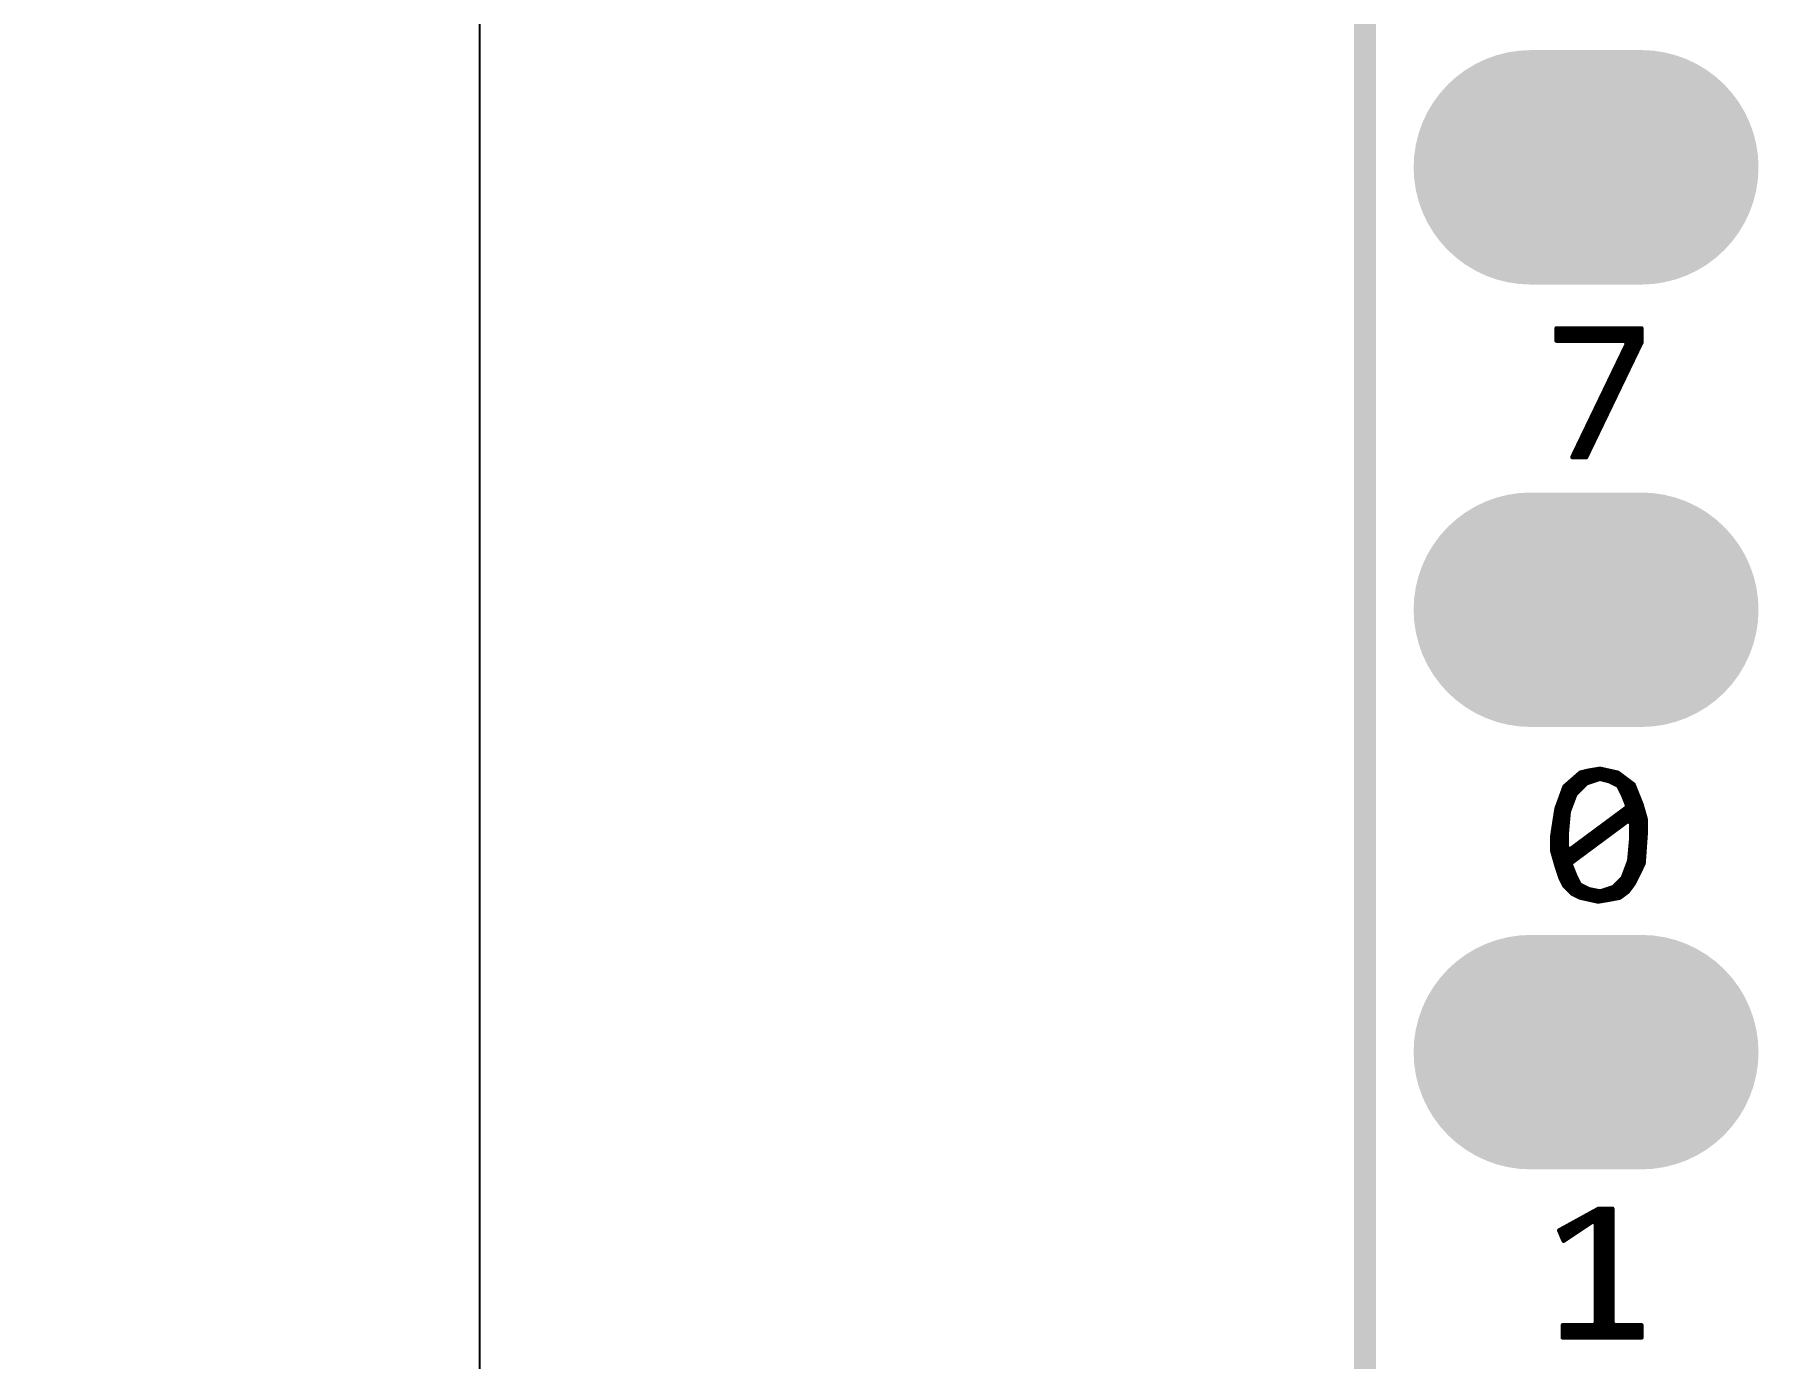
# Model space of a CAD drawing. Extents: x 17.8 to 58.4, y 21 to 93.6.
# Drawn here: x 17.76 to 27.66, y 56.09 to 63.69 of the extents above; entities that cross this region are included whole.
import ezdxf

# ---------------------------------------------------------------- set-up
doc = ezdxf.new("R2010")
doc.units = 0
doc.header["$MEASUREMENT"] = 0
doc.layers.get('0').update_dxf_attribs({"linetype": 'CONTINUOUS'})
doc.layers.get('Defpoints').update_dxf_attribs({"linetype": 'CONTINUOUS'})
doc.layers.add('SILKTOP_PHO', color=251, linetype='CONTINUOUS')
doc.styles.get("Standard").update_dxf_attribs({"font": 'arial.ttf'})
doc.dimstyles.get("Standard").update_dxf_attribs({"dimtxt": 1.5, "dimasz": 1.5, "dimexe": 0.18, "dimexo": 0, "dimgap": 0.5, "dimtad": 0, "dimtih": 1, "dimtoh": 1, "dimzin": 0, "dimdsep": 46, "dimtxsty": 'Standard', "dimcen": 0.09, "dimadec": 0, "dimazin": 0, "dimtfac": 1, "dimtofl": 0, "dimtmove": 2, "dimatfit": 3, "dimfxl": 1, "dimtolj": 1, "dimtzin": 0, "dimarcsym": 0})

# ---------------------------------------------------------------- blocks, each defined once
blk = doc.blocks.new('ROUND_1')
at = {"const_width": 0.0127}
blk.add_lwpolyline([(-0.00635, 0, 1), (0.00635, 0, 1)], format="xyb", close=True, dxfattribs=at)
blk = doc.blocks.new('OBLONG_245')
at = {"const_width": 1.3462}
blk.add_lwpolyline([(0.3175, 0), (-0.3175, 0)], dxfattribs=at)
at = {"const_width": 0.6731}
for points in [[(-0.65405, 0, 1), (0.01905, 0, 1)], [(-0.01905, 0, 1), (0.65405, 0, 1)]]:
    blk.add_lwpolyline(points, format="xyb", close=True, dxfattribs=at)
blk = doc.blocks.new('*D62')
at = {"color": 0, "linetype": 'Continuous', "lineweight": -2}
for p, q in [((25.9319, 77.2), (20.1334, 77.2)), ((20.3134, 75.7), (20.3134, 52.5659)), ((20.3134, 26.9), (20.3134, 50.0341)), ((25.9319, 25.4), (20.1334, 25.4))]:
    blk.add_line(p, q, dxfattribs=at)
at = {"color": 0, "linetype": 'Continuous'}
for points in [[(20.0634, 75.7), (20.5634, 75.7), (20.3134, 77.2)], [(20.0634, 26.9), (20.5634, 26.9), (20.3134, 25.4)]]:
    blk.add_solid(points, dxfattribs=at)
at = {"layer": 'Defpoints', "color": 0, "linetype": 'Continuous'}
for p in [(25.9319, 77.2), (20.3134, 25.4), (25.9319, 25.4)]:
    blk.add_point(p, dxfattribs=at)
at = {"color": 0, "linetype": 'Continuous', "insert": (20.3134, 51.3), "char_height": 1.5, "attachment_point": 5}
blk.add_mtext('\\A1;51.80', dxfattribs=at)

msp = doc.modelspace()

# ---------------------------------------------------------------- linework, layer by layer
at = {"const_width": 0.127}
msp.add_lwpolyline([(25.4, 76.700126), (25.4, 25.900126)], dxfattribs=at)
at = {"layer": 'SILKTOP_PHO'}
for points, const_width in [([(25.4, 76.700126), (25.4, 25.900126)], 0.127), ([(26.988262, 62.00013), (26.500328, 62.00013)], 0.0254), ([(26.500328, 62.00013), (26.500328, 61.930026)], 0.0254), ([(26.5176, 61.930026), (26.5176, 62.00013)], 0.0254), ([(26.543, 61.930026), (26.543, 62.00013)], 0.0254), ([(26.5684, 61.930026), (26.5684, 62.00013)], 0.0254), ([(26.5938, 61.930026), (26.5938, 62.00013)], 0.0254), ([(26.6192, 61.930026), (26.6192, 62.00013)], 0.0254), ([(26.6446, 61.930026), (26.6446, 62.00013)], 0.0254), ([(26.67, 61.930026), (26.67, 62.00013)], 0.0254), ([(26.6954, 61.930026), (26.6954, 62.00013)], 0.0254), ([(26.7208, 61.930026), (26.7208, 62.00013)], 0.0254), ([(26.7462, 61.930026), (26.7462, 62.00013)], 0.0254), ([(26.7716, 61.930026), (26.7716, 62.00013)], 0.0254), ([(26.797, 61.930026), (26.797, 62.00013)], 0.0254), ([(26.8224, 61.930026), (26.8224, 62.00013)], 0.0254), ([(26.8478, 61.930026), (26.8478, 62.00013)], 0.0254), ([(26.8732, 61.930026), (26.8732, 62.00013)], 0.0254), ([(26.8986, 61.92901), (26.8986, 62.00013)], 0.0254), ([(26.924, 61.78677), (26.924, 62.00013)], 0.0254), ([(26.9494, 61.839348), (26.9494, 62.00013)], 0.0254), ([(26.9748, 61.89218), (26.9748, 62.00013)], 0.0254), ([(26.988262, 61.920374), (26.988262, 62.00013)], 0.0254), ([(26.500328, 61.930026), (26.89352, 61.930026)], 0.0254), ([(26.90495, 61.911738), (26.591514, 61.261498)], 0.0254), ([(26.670762, 61.261498), (26.988262, 61.920374)], 0.0254), ([(26.89352, 61.930026), (26.90495, 61.911738)], 0.0254), ([(26.8986, 61.734192), (26.8986, 61.89853)], 0.0254), ([(26.8478, 61.628782), (26.8478, 61.79312)], 0.0254), ([(26.8732, 61.68136), (26.8732, 61.845698)], 0.0254), ([(26.797, 61.523372), (26.797, 61.68771)], 0.0254), ([(26.8224, 61.57595), (26.8224, 61.740542)], 0.0254), ([(26.7716, 61.470794), (26.7716, 61.635132)], 0.0254), ([(26.7208, 61.365384), (26.7208, 61.529722)], 0.0254), ([(26.7462, 61.417962), (26.7462, 61.5823)], 0.0254), ([(26.67, 61.261498), (26.67, 61.424312)], 0.0254), ([(26.6954, 61.312552), (26.6954, 61.477144)], 0.0254), ([(26.6192, 61.261498), (26.6192, 61.318902)], 0.0254), ([(26.6446, 61.261498), (26.6446, 61.371734)], 0.0254), ([(26.591514, 61.261498), (26.670762, 61.261498)], 0.0254), ([(26.5938, 61.261498), (26.5938, 61.266324)], 0.0254), ([(26.63698, 59.449462), (26.546302, 59.36996)], 0.0254), ([(26.5938, 59.286648), (26.5938, 59.411616)], 0.0254), ([(26.6192, 59.335924), (26.6192, 59.433714)], 0.0254), ([(26.681176, 59.460384), (26.63698, 59.449462)], 0.0254), ([(26.6446, 59.361324), (26.6446, 59.45124)], 0.0254), ([(26.67, 59.386724), (26.67, 59.45759)], 0.0254), ([(26.674572, 59.389518), (26.7462, 59.413394)], 0.0254), ([(26.75001, 59.471814), (26.681176, 59.460384)], 0.0254), ([(26.6954, 59.396376), (26.6954, 59.46267)], 0.0254), ([(26.7208, 59.404758), (26.7208, 59.466988)], 0.0254), ([(26.7462, 59.41314), (26.7462, 59.471306)], 0.0254), ([(26.7462, 59.413394), (26.753312, 59.413648)], 0.0254), ([(26.852372, 59.449208), (26.75001, 59.471814)], 0.0254), ([(26.753312, 59.413648), (26.801064, 59.40171)], 0.0254), ([(26.7716, 59.409076), (26.7716, 59.466988)], 0.0254), ([(26.797, 59.402726), (26.797, 59.4614)], 0.0254), ([(26.8224, 59.391296), (26.8224, 59.455812)], 0.0254), ([(26.8478, 59.378596), (26.8478, 59.450224)], 0.0254), ([(26.942796, 59.38139), (26.852372, 59.449208)], 0.0254), ([(26.8732, 59.338972), (26.8732, 59.43346)], 0.0254), ([(26.8986, 59.279536), (26.8986, 59.41441)], 0.0254), ([(26.546302, 59.36996), (26.500074, 59.24296)], 0.0254), ([(26.543, 58.805572), (26.543, 59.36107)], 0.0254), ([(26.5684, 59.200034), (26.5684, 59.389264)], 0.0254), ([(26.571194, 59.226704), (26.607008, 59.322208)], 0.0254), ([(26.607008, 59.322208), (26.610056, 59.326526)], 0.0254), ([(26.610056, 59.326526), (26.669746, 59.386216)], 0.0254), ([(26.669746, 59.386216), (26.674572, 59.389518)], 0.0254), ([(26.801064, 59.40171), (26.803858, 59.400694)], 0.0254), ([(26.803858, 59.400694), (26.85161, 59.376818)], 0.0254), ([(26.85161, 59.376818), (26.857198, 59.370976)], 0.0254), ([(26.857198, 59.370976), (26.881074, 59.323224)], 0.0254), ([(26.881074, 59.323224), (26.881582, 59.322462)], 0.0254), ([(26.881582, 59.322462), (26.905458, 59.262772)], 0.0254), ([(26.924, 59.173364), (26.924, 59.39536)], 0.0254), ([(26.989024, 59.26582), (26.942796, 59.38139)], 0.0254), ([(26.9494, 58.824876), (26.9494, 59.36488)], 0.0254), ([(26.500074, 59.24296), (26.476452, 59.089798)], 0.0254), ([(26.5176, 58.86196), (26.5176, 59.29122)], 0.0254), ([(26.558494, 59.09183), (26.570432, 59.223402)], 0.0254), ([(26.570432, 59.223402), (26.571194, 59.226704)], 0.0254), ([(26.90114, 59.247786), (26.578814, 59.009026)], 0.0254), ([(26.8732, 59.145424), (26.8732, 59.226958)], 0.0254), ([(26.8986, 59.16422), (26.8986, 59.245754)], 0.0254), ([(26.90622, 59.257946), (26.90114, 59.247786)], 0.0254), ([(26.905458, 59.262772), (26.90622, 59.257946)], 0.0254), ([(26.9748, 58.875676), (26.9748, 59.30138)], 0.0254), ([(27.012138, 59.18454), (26.989024, 59.26582)], 0.0254), ([(27.0002, 58.926476), (27.0002, 59.226704)], 0.0254), ([(26.4922, 58.94197), (26.4922, 59.19216)], 0.0254), ([(26.58745, 58.933842), (26.91003, 59.172602)], 0.0254), ([(26.7208, 59.032648), (26.7208, 59.114182)], 0.0254), ([(26.7462, 59.051444), (26.7462, 59.132978)], 0.0254), ([(26.7716, 59.07024), (26.7716, 59.151774)], 0.0254), ([(26.797, 59.089036), (26.797, 59.17057)], 0.0254), ([(26.8224, 59.107832), (26.8224, 59.189366)], 0.0254), ([(26.8478, 59.126628), (26.8478, 59.208162)], 0.0254), ([(26.91003, 59.172602), (26.930096, 59.162442)], 0.0254), ([(26.930096, 59.162442), (26.930096, 59.078876)], 0.0254), ([(27.012138, 59.091322), (27.012138, 59.18454)], 0.0254), ([(26.476452, 59.089798), (26.476452, 58.997088)], 0.0254), ([(26.558494, 59.090814), (26.558494, 59.09183)], 0.0254), ([(26.558494, 59.019186), (26.558494, 59.090814)], 0.0254), ([(26.578814, 59.009026), (26.558494, 59.019186)], 0.0254), ([(26.5938, 58.938414), (26.5938, 59.019948)], 0.0254), ([(26.6192, 58.95721), (26.6192, 59.038998)], 0.0254), ([(26.6446, 58.976006), (26.6446, 59.057794)], 0.0254), ([(26.67, 58.994802), (26.67, 59.07659)], 0.0254), ([(26.6954, 59.013852), (26.6954, 59.095386)], 0.0254), ([(26.930096, 59.077606), (26.918158, 58.946288)], 0.0254), ([(26.924, 58.786268), (26.924, 59.010296)], 0.0254), ([(26.930096, 59.078876), (26.930096, 59.077606)], 0.0254), ([(27.000454, 58.926984), (27.012138, 59.091322)], 0.0254), ([(26.476452, 58.997088), (26.49982, 58.915554)], 0.0254), ([(26.49982, 58.915554), (26.523188, 58.844942)], 0.0254), ([(26.5684, 58.777124), (26.5684, 59.00674)], 0.0254), ([(26.58237, 58.923682), (26.58745, 58.933842)], 0.0254), ([(26.583386, 58.918856), (26.58237, 58.923682)], 0.0254), ([(26.607262, 58.859166), (26.583386, 58.918856)], 0.0254), ([(26.917396, 58.942986), (26.881582, 58.847482)], 0.0254), ([(26.918158, 58.946288), (26.917396, 58.942986)], 0.0254), ([(26.942542, 58.810906), (27.000454, 58.926984)], 0.0254), ([(26.523188, 58.844942), (26.545794, 58.79973)], 0.0254), ([(26.5938, 58.753502), (26.5938, 58.892694)], 0.0254), ([(26.607516, 58.85815), (26.607262, 58.859166)], 0.0254), ([(26.631392, 58.810398), (26.607516, 58.85815)], 0.0254), ([(26.6192, 58.740802), (26.6192, 58.835036)], 0.0254), ([(26.878788, 58.84291), (26.831036, 58.795158)], 0.0254), ([(26.8732, 58.739024), (26.8732, 58.837576)], 0.0254), ([(26.881582, 58.847482), (26.878788, 58.84291)], 0.0254), ([(26.8986, 58.758074), (26.8986, 58.892694)], 0.0254), ([(26.545794, 58.79973), (26.590752, 58.755026)], 0.0254), ([(26.590752, 58.755026), (26.635202, 58.732674)], 0.0254), ([(26.637234, 58.80481), (26.631392, 58.810398)], 0.0254), ([(26.635202, 58.732674), (26.738834, 58.709814)], 0.0254), ([(26.684986, 58.780934), (26.637234, 58.80481)], 0.0254), ([(26.6446, 58.730642), (26.6446, 58.801)], 0.0254), ([(26.67, 58.725054), (26.67, 58.7883)], 0.0254), ([(26.688034, 58.779918), (26.684986, 58.780934)], 0.0254), ([(26.747724, 58.76798), (26.688034, 58.779918)], 0.0254), ([(26.6954, 58.719212), (26.6954, 58.778394)], 0.0254), ([(26.7208, 58.713624), (26.7208, 58.773314)], 0.0254), ([(26.738834, 58.709814), (26.807668, 58.721244)], 0.0254), ([(26.7462, 58.71083), (26.7462, 58.768234)], 0.0254), ([(26.754328, 58.768234), (26.747724, 58.76798)], 0.0254), ([(26.825956, 58.79211), (26.754328, 58.768234)], 0.0254), ([(26.7716, 58.715148), (26.7716, 58.774076)], 0.0254), ([(26.797, 58.719466), (26.797, 58.782458)], 0.0254), ([(26.807668, 58.721244), (26.86431, 58.73242)], 0.0254), ([(26.8224, 58.724038), (26.8224, 58.791094)], 0.0254), ([(26.831036, 58.795158), (26.825956, 58.79211)], 0.0254), ([(26.8478, 58.729118), (26.8478, 58.812176)], 0.0254), ([(26.86431, 58.73242), (26.908506, 58.76544)], 0.0254), ([(26.908506, 58.76544), (26.942542, 58.810906)], 0.0254), ([(26.741628, 56.94553), (26.515822, 56.821324)], 0.0254), ([(26.7208, 56.873902), (26.7208, 56.9341)], 0.0254), ([(26.82113, 56.94553), (26.741628, 56.94553)], 0.0254), ([(26.7462, 56.206898), (26.7462, 56.94553)], 0.0254), ([(26.7716, 56.206898), (26.7716, 56.94553)], 0.0254), ([(26.797, 56.206898), (26.797, 56.94553)], 0.0254), ([(26.82113, 56.289702), (26.82113, 56.94553)], 0.0254), ([(26.540968, 56.762396), (26.707338, 56.873394)], 0.0254), ([(26.543, 56.763666), (26.543, 56.83631)], 0.0254), ([(26.5684, 56.780684), (26.5684, 56.85028)], 0.0254), ([(26.5938, 56.797448), (26.5938, 56.86425)], 0.0254), ([(26.6192, 56.814466), (26.6192, 56.87822)], 0.0254), ([(26.6446, 56.831484), (26.6446, 56.89219)], 0.0254), ([(26.67, 56.848248), (26.67, 56.90616)], 0.0254), ([(26.6954, 56.865266), (26.6954, 56.92013)], 0.0254), ([(26.707338, 56.873394), (26.72715, 56.862726)], 0.0254), ([(26.72715, 56.862726), (26.72715, 56.289702)], 0.0254), ([(26.515822, 56.821324), (26.540968, 56.762396)], 0.0254), ([(26.5176, 56.817006), (26.5176, 56.82234)], 0.0254), ([(26.71445, 56.277002), (26.536142, 56.277002)], 0.0254), ([(26.536142, 56.277002), (26.536142, 56.206898)], 0.0254), ([(26.543, 56.206898), (26.543, 56.277002)], 0.0254), ([(26.5684, 56.206898), (26.5684, 56.277002)], 0.0254), ([(26.5938, 56.206898), (26.5938, 56.277002)], 0.0254), ([(26.6192, 56.206898), (26.6192, 56.277002)], 0.0254), ([(26.6446, 56.206898), (26.6446, 56.277002)], 0.0254), ([(26.67, 56.206898), (26.67, 56.277002)], 0.0254), ([(26.6954, 56.206898), (26.6954, 56.277002)], 0.0254), ([(26.72715, 56.289702), (26.71445, 56.277002)], 0.0254), ([(26.7208, 56.206898), (26.7208, 56.278526)], 0.0254), ([(26.83383, 56.277002), (26.82113, 56.289702)], 0.0254), ([(26.8224, 56.206898), (26.8224, 56.284114)], 0.0254), ([(26.988262, 56.277002), (26.83383, 56.277002)], 0.0254), ([(26.8478, 56.206898), (26.8478, 56.277002)], 0.0254), ([(26.8732, 56.206898), (26.8732, 56.277002)], 0.0254), ([(26.8986, 56.206898), (26.8986, 56.277002)], 0.0254), ([(26.924, 56.206898), (26.924, 56.277002)], 0.0254), ([(26.9494, 56.206898), (26.9494, 56.277002)], 0.0254), ([(26.9748, 56.206898), (26.9748, 56.277002)], 0.0254), ([(26.988262, 56.206898), (26.988262, 56.277002)], 0.0254), ([(26.536142, 56.206898), (26.988262, 56.206898)], 0.0254)]:
    msp.add_lwpolyline(points, dxfattribs=dict(at, const_width=const_width))

# ---------------------------------------------------------------- block references
for p in [(26.67, 62.924944), (26.67, 60.384944), (26.67, 57.844944)]:
    msp.add_blockref('OBLONG_245', p)
for p in [(26.500328, 62.00013), (26.5176, 62.00013), (26.543, 62.00013), (26.5684, 62.00013), (26.5938, 62.00013), (26.6192, 62.00013), (26.6446, 62.00013), (26.67, 62.00013), (26.6954, 62.00013), (26.7208, 62.00013), (26.7462, 62.00013), (26.7716, 62.00013), (26.797, 62.00013), (26.8224, 62.00013), (26.8478, 62.00013), (26.8732, 62.00013), (26.8986, 62.00013), (26.924, 62.00013), (26.9494, 62.00013), (26.9748, 62.00013), (26.988262, 62.00013), (26.988262, 62.00013), (26.500328, 61.930026), (26.5176, 61.930026), (26.543, 61.930026), (26.5684, 61.930026), (26.5938, 61.930026), (26.6192, 61.930026), (26.6446, 61.930026), (26.67, 61.930026), (26.6954, 61.930026), (26.7208, 61.930026), (26.7462, 61.930026), (26.7716, 61.930026), (26.797, 61.930026), (26.8224, 61.930026), (26.8478, 61.930026), (26.8732, 61.930026), (26.89352, 61.930026), (26.8986, 61.92901), (26.8986, 61.89853), (26.90495, 61.911738), (26.9748, 61.89218), (26.988262, 61.920374), (26.8478, 61.79312), (26.8732, 61.845698), (26.924, 61.78677), (26.9494, 61.839348), (26.797, 61.68771), (26.8224, 61.740542), (26.8986, 61.734192), (26.7716, 61.635132), (26.8478, 61.628782), (26.8732, 61.68136), (26.7208, 61.529722), (26.7462, 61.5823), (26.797, 61.523372), (26.8224, 61.57595), (26.67, 61.424312), (26.6954, 61.477144), (26.7462, 61.417962), (26.7716, 61.470794), (26.6192, 61.318902), (26.6446, 61.371734), (26.6954, 61.312552), (26.7208, 61.365384), (26.591514, 61.261498), (26.5938, 61.266324), (26.5938, 61.261498), (26.6192, 61.261498), (26.6446, 61.261498), (26.67, 61.261498), (26.670762, 61.261498), (26.5938, 59.411616), (26.6192, 59.433714), (26.63698, 59.449462), (26.6446, 59.45124), (26.67, 59.45759), (26.681176, 59.460384), (26.6954, 59.46267), (26.7208, 59.466988), (26.7462, 59.471306), (26.7462, 59.413394), (26.7462, 59.41314), (26.75001, 59.471814), (26.753312, 59.413648), (26.7716, 59.466988), (26.7716, 59.409076), (26.797, 59.4614), (26.8224, 59.455812), (26.8478, 59.450224), (26.852372, 59.449208), (26.8732, 59.43346), (26.8986, 59.41441), (26.543, 59.36107), (26.546302, 59.36996), (26.5684, 59.389264), (26.607008, 59.322208), (26.610056, 59.326526), (26.6192, 59.335924), (26.6446, 59.361324), (26.669746, 59.386216), (26.67, 59.386724), (26.674572, 59.389518), (26.6954, 59.396376), (26.7208, 59.404758), (26.797, 59.402726), (26.801064, 59.40171), (26.803858, 59.400694), (26.8224, 59.391296), (26.8478, 59.378596), (26.85161, 59.376818), (26.857198, 59.370976), (26.8732, 59.338972), (26.881074, 59.323224), (26.881582, 59.322462), (26.924, 59.39536), (26.942796, 59.38139), (26.9494, 59.36488), (26.500074, 59.24296), (26.5176, 59.29122), (26.570432, 59.223402), (26.571194, 59.226704), (26.5938, 59.286648), (26.8732, 59.226958), (26.8986, 59.279536), (26.8986, 59.245754), (26.90114, 59.247786), (26.905458, 59.262772), (26.90622, 59.257946), (26.90622, 59.257946), (26.9748, 59.30138), (26.989024, 59.26582), (27.0002, 59.226704), (26.4922, 59.19216), (26.5684, 59.200034), (26.7208, 59.114182), (26.7462, 59.132978), (26.7716, 59.151774), (26.797, 59.17057), (26.8224, 59.189366), (26.8478, 59.208162), (26.8478, 59.126628), (26.8732, 59.145424), (26.8986, 59.16422), (26.91003, 59.172602), (26.924, 59.173364), (26.930096, 59.162442), (26.930096, 59.162442), (27.012138, 59.18454), (27.012138, 59.18454), (26.476452, 59.089798), (26.558494, 59.09183), (26.558494, 59.090814), (26.558494, 59.019186), (26.5938, 59.019948), (26.6192, 59.038998), (26.6446, 59.057794), (26.67, 59.07659), (26.6954, 59.095386), (26.6954, 59.013852), (26.7208, 59.032648), (26.7462, 59.051444), (26.7716, 59.07024), (26.797, 59.089036), (26.8224, 59.107832), (26.924, 59.010296), (26.930096, 59.078876), (26.930096, 59.077606), (27.012138, 59.091322), (26.476452, 58.997088), (26.4922, 58.94197), (26.49982, 58.915554), (26.5684, 59.00674), (26.578814, 59.009026), (26.58237, 58.923682), (26.583386, 58.918856), (26.58745, 58.933842), (26.5938, 58.938414), (26.6192, 58.95721), (26.6446, 58.976006), (26.67, 58.994802), (26.917396, 58.942986), (26.918158, 58.946288), (27.0002, 58.926476), (27.000454, 58.926984), (26.5176, 58.86196), (26.523188, 58.844942), (26.5938, 58.892694), (26.607262, 58.859166), (26.607516, 58.85815), (26.6192, 58.835036), (26.8732, 58.837576), (26.878788, 58.84291), (26.881582, 58.847482), (26.8986, 58.892694), (26.9494, 58.824876), (26.9748, 58.875676), (26.543, 58.805572), (26.545794, 58.79973), (26.5684, 58.777124), (26.590752, 58.755026), (26.5938, 58.753502), (26.6192, 58.740802), (26.631392, 58.810398), (26.635202, 58.732674), (26.637234, 58.80481), (26.6446, 58.801), (26.6446, 58.730642), (26.67, 58.7883), (26.67, 58.725054), (26.684986, 58.780934), (26.688034, 58.779918), (26.6954, 58.778394), (26.6954, 58.719212), (26.7208, 58.773314), (26.7208, 58.713624), (26.7462, 58.768234), (26.747724, 58.76798), (26.754328, 58.768234), (26.7716, 58.774076), (26.7716, 58.715148), (26.797, 58.782458), (26.797, 58.719466), (26.807668, 58.721244), (26.8224, 58.791094), (26.8224, 58.724038), (26.825956, 58.79211), (26.831036, 58.795158), (26.8478, 58.812176), (26.8478, 58.729118), (26.86431, 58.73242), (26.8732, 58.739024), (26.8986, 58.758074), (26.908506, 58.76544), (26.924, 58.786268), (26.942542, 58.810906), (26.738834, 58.709814), (26.7462, 58.71083), (26.7208, 56.9341), (26.741628, 56.94553), (26.7462, 56.94553), (26.7716, 56.94553), (26.797, 56.94553), (26.82113, 56.94553), (26.543, 56.83631), (26.5684, 56.85028), (26.5938, 56.86425), (26.6192, 56.87822), (26.6446, 56.89219), (26.67, 56.90616), (26.67, 56.848248), (26.6954, 56.92013), (26.6954, 56.865266), (26.707338, 56.873394), (26.7208, 56.873902), (26.72715, 56.862726), (26.515822, 56.821324), (26.5176, 56.82234), (26.5176, 56.817006), (26.540968, 56.762396), (26.543, 56.763666), (26.5684, 56.780684), (26.5938, 56.797448), (26.6192, 56.814466), (26.6446, 56.831484), (26.536142, 56.277002), (26.543, 56.277002), (26.5684, 56.277002), (26.5938, 56.277002), (26.6192, 56.277002), (26.6446, 56.277002), (26.67, 56.277002), (26.6954, 56.277002), (26.71445, 56.277002), (26.7208, 56.278526), (26.72715, 56.289702), (26.82113, 56.289702), (26.8224, 56.284114), (26.83383, 56.277002), (26.8478, 56.277002), (26.8732, 56.277002), (26.8986, 56.277002), (26.924, 56.277002), (26.9494, 56.277002), (26.9748, 56.277002), (26.988262, 56.277002), (26.988262, 56.277002), (26.536142, 56.206898), (26.543, 56.206898), (26.5684, 56.206898), (26.5938, 56.206898), (26.6192, 56.206898), (26.6446, 56.206898), (26.67, 56.206898), (26.6954, 56.206898), (26.7208, 56.206898), (26.7462, 56.206898), (26.7716, 56.206898), (26.797, 56.206898), (26.8224, 56.206898), (26.8478, 56.206898), (26.8732, 56.206898), (26.8986, 56.206898), (26.924, 56.206898), (26.9494, 56.206898), (26.9748, 56.206898), (26.988262, 56.206898)]:
    msp.add_blockref('ROUND_1', p, dxfattribs=at)

# ---------------------------------------------------------------- dimensions: what is measured, and where the dimension line sits
at = {"linetype": 'Continuous'}
dim = msp.add_linear_dim(base=(20.313354, 25.4), p1=(25.931876, 77.199998), p2=(25.931876, 25.4), angle=90, dimstyle='Standard', dxfattribs=at)
dim.commit()
dim.dimension.update_dxf_attribs({"geometry": '*D62', "text_midpoint": (20.313354, 51.299999)})

doc.saveas('drawing.dxf')
